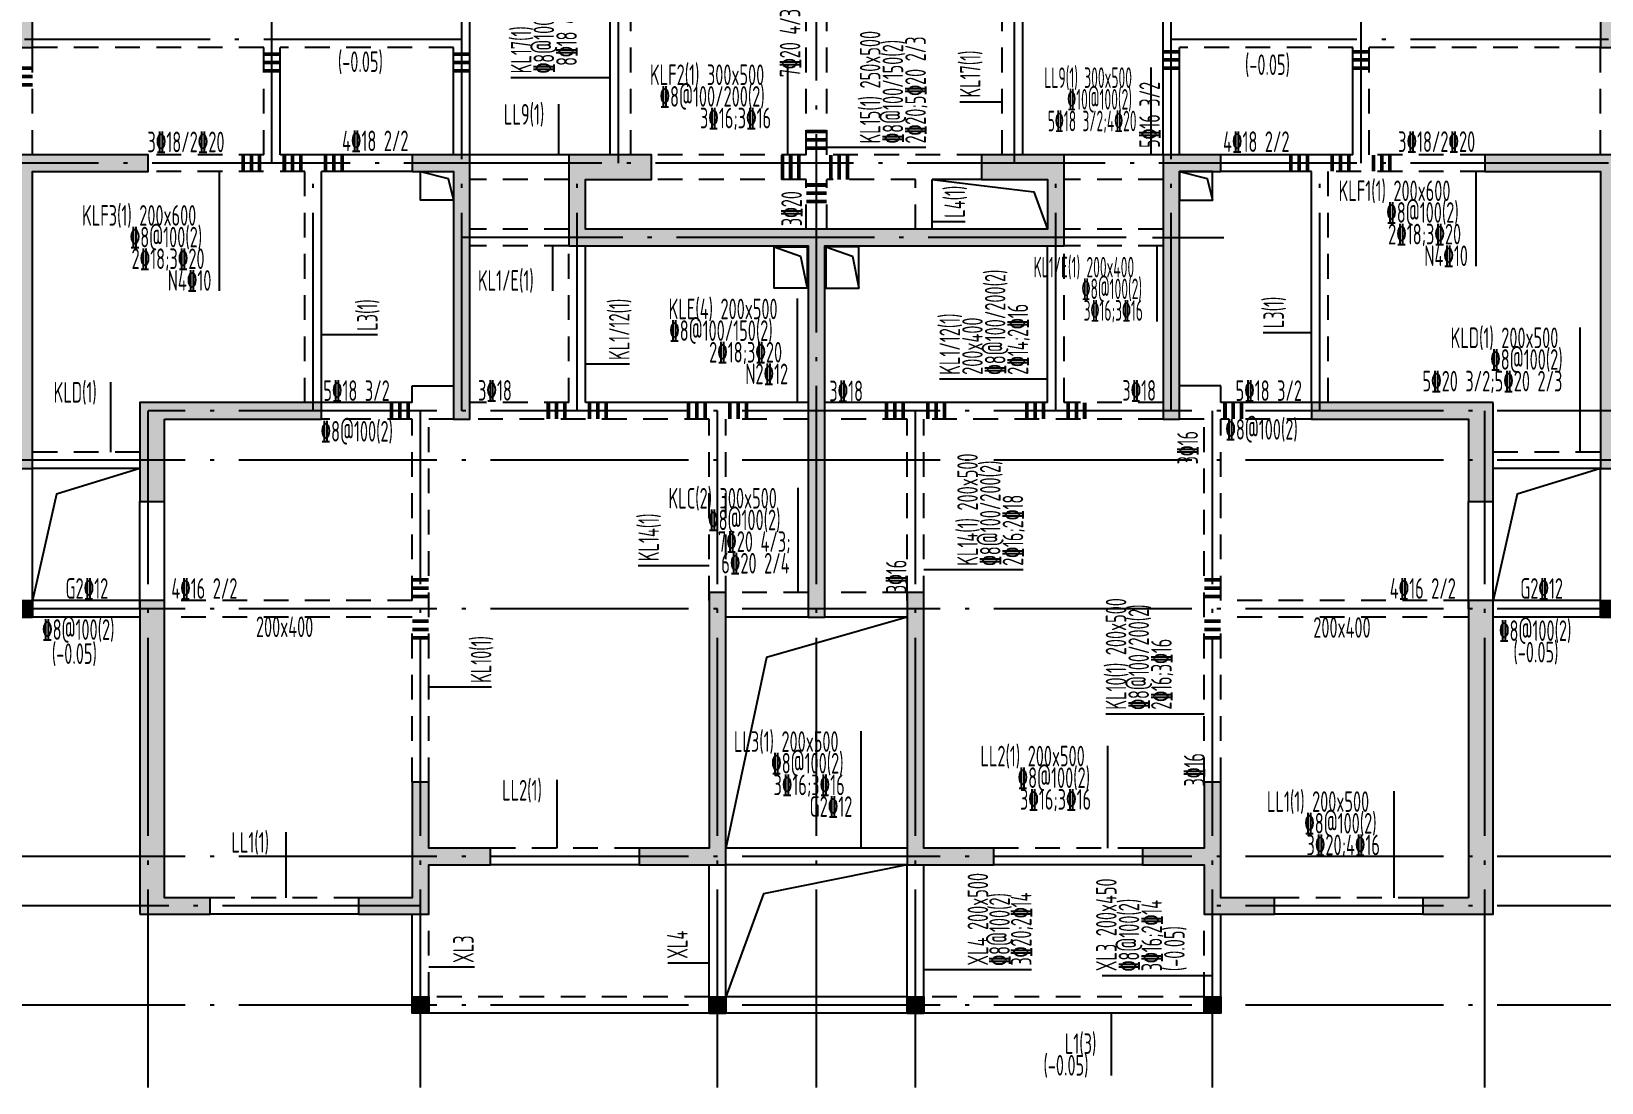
# Model space of a CAD drawing. Extents: x -144902 to 588294, y -160863 to 65494.
# Drawn here: x 333592 to 352622, y -67591 to -54855 of the extents above; entities that cross this region are included whole.
import ezdxf

# ---------------------------------------------------------------- set-up
doc = ezdxf.new("R2010")
doc.units = 0
doc.header["$LTSCALE"] = 100
doc.linetypes.add('3', pattern=[5, 3, -2])
doc.linetypes.add('ACAD_ISO04W100', pattern=[30.5, 24, -3, 0.5, -3])
doc.layers.get('0').update_dxf_attribs({"linetype": 'CONTINUOUS'})
for name, color, linetype in [('AXIS', 3, 'CONTINUOUS'), ('DOTE', 253, 'ACAD_ISO04W100'), ('GZ', 7, 'CONTINUOUS'), ('HATCH', 254, 'CONTINUOUS'), ('HIDE_BEAMDIMLOCAL', 7, 'CONTINUOUS'), ('HIDE_BEAMDIMMASS', 2, 'CONTINUOUS'), ('P排气道', 232, 'CONTINUOUS'), ('S_BEAMDIMLOCAL', 7, 'CONTINUOUS'), ('S_BEAMDIMMASS', 2, 'CONTINUOUS'), ('梁', 4, 'CONTINUOUS'), ('梁虚线', 134, '3'), ('次梁箍筋', 1, 'CONTINUOUS'), ('砼墙', 3, 'CONTINUOUS'), ('门', 174, 'CONTINUOUS'), ('门虚线', 174, '3'), ('零厚板', 7, 'CONTINUOUS')]:
    doc.layers.add(name, color=color, linetype=linetype)
doc.styles.get("Standard").update_dxf_attribs({"font": 'tssdeng.shx', "width": 0.7, "bigfont": 'tssdchn.shx'})

# ---------------------------------------------------------------- blocks, each defined once
blk = doc.blocks.new('2012120710010639')
at = {"layer": 'P排气道', "linetype": 'ByBlock', "elevation": 0}
for points in [[(9485, 1065), (9085, 1065), (9085, 1415), (9485, 1415)], [(18285, 1065), (18685, 1065), (18685, 1415), (18285, 1415)], [(13770, 500), (13770, 0), (13370, 0), (13370, 500)], [(14000, 500), (14000, 0), (14400, 0), (14400, 500)]]:
    blk.add_lwpolyline(points, close=True, dxfattribs=at)
for points in [[(9485, 1415), (9151, 1329), (9085, 1065)], [(18685, 1415), (18351, 1329), (18285, 1065)], [(13770, 500), (13447, 389), (13370, 0)], [(14400, 500), (14077, 389), (14000, 0)]]:
    blk.add_lwpolyline(points, dxfattribs=at)
blk = doc.blocks.new('2012122714531000')
at = {"layer": 'HATCH'}
blk.add_hatch(color=256, dxfattribs=at).paths.add_polyline_path([(0, 200), (200, 200), (200, 0), (0, 0)])
at = {"layer": 'GZ'}
blk.add_lwpolyline([(0, 200), (200, 200), (200, 0), (0, 0)], close=True, dxfattribs=at)
blk = doc.blocks.new('2012122621245179')
at = {"layer": 'HATCH'}
for points in [[(14111.4, 20075.2), (14111.4, 19875.2), (14611.4, 19875.2), (14611.4, 16275), (14861.4, 16275), (14861.4, 19225), (15361.4, 19225), (15361.4, 19475), (14861.4, 19475), (14861.4, 20075.2)], [(34661.4, 20075), (33861.4, 20075), (33861.4, 19475), (33361.4, 19475), (33361.4, 19225), (33861.4, 19225), (33861.4, 16275), (34111.4, 16275), (34111.4, 19875), (34661.4, 19875)], [(14861.4, 11175), (14861.4, 14775), (16261.4, 14775), (16261.4, 14975), (14611.4, 14975), (14611.4, 11375), (14261.4, 11375), (14261.4, 11175)], [(19961.4, 14775), (19961.4, 11775), (20161.4, 11775), (20161.4, 14975), (19461.2, 14975), (19461.2, 14775)], [(26361.4, 14975), (26361.4, 14675), (27161.4, 14675), (27161.4, 14075), (21561.4, 14075), (21561.4, 14675), (22361.4, 14675), (22361.4, 14975), (21361.4, 14975), (21361.4, 13875), (24261.4, 13875), (24261.4, 9375), (24461.4, 9375), (24461.4, 13875), (27361.4, 13875), (27361.4, 14975)], [(28761.4, 14775), (29261.5, 14775), (29261.5, 14975), (28561.4, 14975), (28561.4, 11775), (28761.4, 11775)], [(34111.4, 11375), (34111.4, 14975), (32461.4, 14975), (32461.4, 14775), (33861.4, 14775), (33861.4, 11175), (34461.4, 11175), (34461.4, 11375)], [(16461.4, 11775), (18361.2, 11775), (18361.2, 11975), (16161.4, 11975), (16161.4, 10775), (16461.4, 10775)], [(32561.4, 11975), (30361.4, 11975), (30361.4, 11775), (32261.4, 11775), (32261.4, 10775), (32561.4, 10775)], [(16161.4, 5775), (17011.4, 5775), (17011.4, 5975), (16461.4, 5975), (16461.4, 9575), (16161.4, 9575)], [(22211.4, 6575), (22211.4, 6375), (23261.4, 6375), (23261.4, 9675), (23061.4, 9675), (23061.4, 6575)], [(25461.4, 6375), (26511.4, 6375), (26511.4, 6575), (25661.4, 6575), (25661.4, 9675), (25461.4, 9675)], [(32261.4, 5975), (31711.4, 5975), (31711.4, 5775), (32561.4, 5775), (32561.4, 9575), (32261.4, 9575)], [(18811.4, 5775.4), (19661.4, 5775.4), (19661.4, 6375), (20411.4, 6375), (20411.4, 6575), (19661.4, 6575), (19661.4, 7375), (19461.4, 7375), (19461.4, 6575), (19461.4, 5975.4), (18811.4, 5975.4)], [(28311.4, 6575), (28311.4, 6375), (29061.4, 6375), (29061.4, 5775.4), (29911.4, 5775.4), (29911.4, 5975.4), (29261.4, 5975.4), (29261.4, 6575), (29261.4, 7375), (29061.4, 7375), (29061.4, 6575)]]:
    blk.add_hatch(color=256, dxfattribs=at).paths.add_polyline_path(points)
at = {"layer": 'AXIS'}
blk.add_line((28434.3, 13975, 0), (29299.5, 13975, 0), dxfattribs=at)
at = {"layer": 'DOTE'}
for p, q in [((17761.4, 14875, 0), (17761.4, 23075, 0)), ((20061.4, 11875, 0), (20061.4, 23075, 0)), ((21961.4, 14875, 0), (21961.4, 23075, 0)), ((26761.4, 14875, 0), (26761.4, 23075, 0)), ((28661.4, 11875, 0), (28661.4, 23075, 0)), ((30961.4, 14875, 0), (30961.4, 23075, 0)), ((24361.4, 3675, 0), (24361.4, 19375, 0)), ((20061.4, 16375, 0), (14761.4, 16375, 0)), ((33961.4, 16375, 0), (28661.4, 16375, 0)), ((33961.4, 14875, 0), (3461.4, 14875, 0)), ((18261.2, 11875), (18261.2, 14875)), ((21461.4, 11875, 0), (21461.4, 14875, 0)), ((27261.4, 11875, 0), (27261.4, 14875, 0)), ((30461.4, 11875), (30461.4, 14875)), ((28114.7, 13975, 0), (20061.4, 13975, 0)), ((44161.4, 11875, 0), (16261.4, 11875, 0)), ((16261.4, 3675, 0), (16261.4, 11875, 0)), ((19561.4, 3675, 0), (19561.4, 11875, 0)), ((23161.4, 3675, 0), (23161.4, 11875, 0)), ((25561.4, 3675, 0), (25561.4, 11875, 0)), ((29161.4, 3675, 0), (29161.4, 11875, 0)), ((32461.4, 3675, 0), (32461.4, 11875, 0)), ((44161.4, 11275, 0), (3061.4, 11275, 0)), ((44161.4, 9475, 0), (3061.4, 9475, 0)), ((44161.4, 6475, 0), (3061.4, 6475, 0)), ((19561.4, 5875, 0), (3061.4, 5875, 0)), ((44161.4, 5875, 0), (29161.4, 5875, 0)), ((44161.4, 4675, 0), (3061.4, 4675, 0))]:
    blk.add_line(p, q, dxfattribs=at)
at = {"layer": '梁'}
for p, q in [((20161.4, 16395), (20161.4, 19075)), ((28561.4, 16375), (28561.4, 19075)), ((21861.4, 14975), (21861.4, 16875)), ((26861.4, 14975), (26861.4, 16875)), ((20161.4, 14975), (20161.4, 16395)), ((28561.4, 14975), (28561.4, 16375)), ((17861.4, 14975), (17861.4, 16275)), ((19961.4, 14975), (19961.4, 16275)), ((28761.4, 14975), (28761.4, 16275)), ((30861.4, 14975), (30861.4, 16275)), ((18261.2, 14975), (17861.4, 14975)), ((19461.2, 14975), (18261.2, 14975)), ((21361.4, 14975), (20161.4, 14975)), ((28561.4, 14975), (27361.4, 14975)), ((30461.4, 14975), (29261.5, 14975)), ((30861.4, 14975), (30461.4, 14975)), ((18361.2, 11975), (18361.2, 14775)), ((19461.2, 14775), (18361.2, 14775)), ((26361.4, 14675), (25761.4, 14675)), ((25761.4, 14075, 0), (25761.4, 14675, 0)), ((30361.4, 14775), (29261.5, 14775)), ((30361.4, 11975), (30361.4, 14775)), ((21561.4, 11975), (21561.4, 13875)), ((27161.4, 11975), (27161.4, 13875)), ((19461.4, 11975), (19461.4, 12175)), ((19461.4, 12175), (19961.4, 12175)), ((29261.4, 12175), (28761.4, 12175)), ((29261.4, 11975), (29261.4, 12175)), ((19461.4, 11975), (18361.2, 11975)), ((24261.4, 11975), (21561.4, 11975)), ((27161.4, 11975), (24461.4, 11975)), ((30361.4, 11975), (29261.4, 11975)), ((14861.4, 9375), (14861.4, 11175)), ((16161.4, 11175), (14861.4, 11175)), ((33861.4, 11175), (32561.4, 11175)), ((33861.4, 9375), (33861.4, 11175)), ((14661.4, 9375), (14861.4, 9375)), ((24261.4, 9375), (23261.4, 9375)), ((25461.4, 9375), (24461.4, 9375)), ((33861.4, 9375), (34061.4, 9375)), ((25461.4, 6575), (23261.4, 6575)), ((22211.4, 6375), (20411.4, 6375)), ((23061.4, 4575), (23061.4, 6375)), ((23261.4, 4575), (23261.4, 6375)), ((25461.4, 6375), (23261.4, 6375)), ((25461.4, 4575), (25461.4, 6375)), ((25661.4, 4575), (25661.4, 6375)), ((28311.4, 6375), (26511.4, 6375)), ((18811.4, 5775.4), (17011.4, 5775)), ((31711.4, 5775), (29911.4, 5775.4)), ((23061.4, 4575), (23261.4, 4575)), ((25461.4, 4575), (25661.4, 4575))]:
    blk.add_line(p, q, dxfattribs=at)
at = {"layer": '梁', "color": 210}
for p, q in [((16161.4, 9575), (14861.4, 9575)), ((33861.4, 9575), (32561.4, 9575)), ((16161.4, 9375), (14861.4, 9375)), ((33861.4, 9375), (32561.4, 9375)), ((19461.4, 4575), (19461.4, 5775.4)), ((29261.4, 4575), (29261.4, 5775.4)), ((25461.4, 4775), (23261.4, 4775)), ((23061.4, 4575), (19461.4, 4575)), ((29261.4, 4575), (23261.4, 4575))]:
    blk.add_line(p, q, dxfattribs=at)
at = {"layer": '梁虚线'}
for p, q in [((22111.4, 14975), (22111.4, 16875)), ((24236.4, 14975), (24236.4, 16875)), ((24486.4, 14975), (24486.4, 16875)), ((26611.4, 14975), (26611.4, 16875)), ((17661.4, 16275), (14861.4, 16275)), ((14861.4, 14975), (14861.4, 16275)), ((17661.4, 14975), (17661.4, 16275)), ((19961.4, 16275), (17861.4, 16275)), ((30861.4, 16275), (28761.4, 16275)), ((33861.4, 16275), (31061.4, 16275)), ((31061.4, 14975), (31061.4, 16275)), ((33861.4, 14975), (33861.4, 16275)), ((17661.4, 14975), (16261.4, 14975)), ((24236.4, 14975), (22361.4, 14975)), ((26361.4, 14975), (24486.4, 14975)), ((32461.4, 14975), (31061.4, 14975)), ((18161.2, 14775), (16261.4, 14775)), ((18161.2, 11975), (18161.2, 14775)), ((21361.4, 14675), (20161.4, 14675)), ((24236.4, 14675), (22361.4, 14675)), ((24236.4, 14075), (24236.4, 14675)), ((24486.4, 14075), (24486.4, 14675)), ((25561.4, 14675), (24486.4, 14675)), ((25561.4, 14075, 0), (25561.4, 14675, 0)), ((28561.4, 14675), (27361.4, 14675)), ((30561.4, 11975), (30561.4, 14775)), ((32461.4, 14775), (30561.4, 14775)), ((21361.4, 14075), (20161.4, 14075)), ((28561.4, 14075), (27361.4, 14075)), ((21361.4, 13875), (20161.4, 13875)), ((21361.4, 11975), (21361.4, 13875)), ((27361.4, 11975), (27361.4, 13875)), ((28561.4, 13875), (27361.4, 13875)), ((21361.4, 11975), (20161.4, 11975)), ((28561.4, 11975), (27361.4, 11975)), ((19461.4, 11775), (18361.2, 11775)), ((19461.4, 9575), (19461.4, 11775)), ((19961.4, 11775), (19661.4, 11775)), ((19661.4, 7375), (19661.4, 11775)), ((23061.4, 11775), (20161.4, 11775)), ((23061.4, 9575), (23061.4, 11775)), ((24261.4, 11775), (23261.4, 11775)), ((23261.4, 9575), (23261.4, 11775)), ((25461.4, 11775), (24461.4, 11775)), ((25461.4, 9575), (25461.4, 11775)), ((28561.4, 11775), (25661.4, 11775)), ((25661.4, 9575), (25661.4, 11775)), ((29061.4, 11775), (28761.4, 11775)), ((29061.4, 7375), (29061.4, 11775)), ((30361.4, 11775), (29261.4, 11775)), ((29261.4, 9575), (29261.4, 11775)), ((16161.4, 11375), (14861.4, 11375)), ((33861.4, 11375), (32561.4, 11375)), ((19461.4, 9575), (16461.4, 9575)), ((24261.4, 9675), (23261.4, 9675)), ((25461.4, 9675), (24461.4, 9675)), ((32261.4, 9575), (29261.4, 9575)), ((19461.4, 9375), (16461.4, 9375)), ((19461.4, 7375), (19461.4, 9375)), ((32261.4, 9375), (29261.4, 9375)), ((29261.4, 7375), (29261.4, 9375)), ((22211.4, 6575), (20411.4, 6575)), ((28311.4, 6575), (26511.4, 6575)), ((18811.4, 5975.4), (17011.4, 5975)), ((31711.4, 5975), (29911.4, 5975.4))]:
    blk.add_line(p, q, dxfattribs=at)
at = {"layer": '梁虚线', "color": 210}
for p, q in [((19661.4, 4775), (19661.4, 5775.4)), ((29061.4, 4775), (29061.4, 5775.4)), ((23061.4, 4775), (19661.4, 4775)), ((29061.4, 4775), (25661.4, 4775))]:
    blk.add_line(p, q, dxfattribs=at)
at = {"layer": '砼墙'}
for points in [[(14111.4, 20075.2), (14111.4, 19875.2), (14611.4, 19875.2), (14611.4, 16275), (14861.4, 16275), (14861.4, 19225), (15361.4, 19225), (15361.4, 19475), (14861.4, 19475), (14861.4, 20075.2)], [(34661.4, 20075), (33861.4, 20075), (33861.4, 19475), (33361.4, 19475), (33361.4, 19225), (33861.4, 19225), (33861.4, 16275), (34111.4, 16275), (34111.4, 19875), (34661.4, 19875)], [(14861.4, 11175), (14861.4, 14775), (16261.4, 14775), (16261.4, 14975), (14611.4, 14975), (14611.4, 11375), (14261.4, 11375), (14261.4, 11175)], [(19961.4, 14775), (19961.4, 11775), (20161.4, 11775), (20161.4, 14975), (19461.2, 14975), (19461.2, 14775)], [(26361.4, 14975), (26361.4, 14675), (27161.4, 14675), (27161.4, 14075), (21561.4, 14075), (21561.4, 14675), (22361.4, 14675), (22361.4, 14975), (21361.4, 14975), (21361.4, 13875), (24261.4, 13875), (24261.4, 9375), (24461.4, 9375), (24461.4, 13875), (27361.4, 13875), (27361.4, 14975)], [(28761.4, 14775), (29261.5, 14775), (29261.5, 14975), (28561.4, 14975), (28561.4, 11775), (28761.4, 11775)], [(34111.4, 11375), (34111.4, 14975), (32461.4, 14975), (32461.4, 14775), (33861.4, 14775), (33861.4, 11175), (34461.4, 11175), (34461.4, 11375)], [(16461.4, 11775), (18361.2, 11775), (18361.2, 11975), (16161.4, 11975), (16161.4, 10775), (16461.4, 10775)], [(32561.4, 11975), (30361.4, 11975), (30361.4, 11775), (32261.4, 11775), (32261.4, 10775), (32561.4, 10775)], [(16161.4, 5775), (17011.4, 5775), (17011.4, 5975), (16461.4, 5975), (16461.4, 9575), (16161.4, 9575)], [(22211.4, 6575), (22211.4, 6375), (23261.4, 6375), (23261.4, 9675), (23061.4, 9675), (23061.4, 6575)], [(25461.4, 6375), (26511.4, 6375), (26511.4, 6575), (25661.4, 6575), (25661.4, 9675), (25461.4, 9675)], [(32261.4, 5975), (31711.4, 5975), (31711.4, 5775), (32561.4, 5775), (32561.4, 9575), (32261.4, 9575)], [(18811.4, 5775.4), (19661.4, 5775.4), (19661.4, 6375), (20411.4, 6375), (20411.4, 6575), (19661.4, 6575), (19661.4, 7375), (19461.4, 7375), (19461.4, 6575), (19461.4, 5975.4), (18811.4, 5975.4)], [(28311.4, 6575), (28311.4, 6375), (29061.4, 6375), (29061.4, 5775.4), (29911.4, 5775.4), (29911.4, 5975.4), (29261.4, 5975.4), (29261.4, 6575), (29261.4, 7375), (29061.4, 7375), (29061.4, 6575)]]:
    blk.add_lwpolyline(points, close=True, dxfattribs=at)
at = {"layer": '门'}
for p, q in [((16161.4, 9475), (16161.4, 10775)), ((16461.4, 9475), (16461.4, 10775)), ((32261.4, 9475), (32261.4, 10775)), ((32561.4, 9475), (32561.4, 10775))]:
    blk.add_line(p, q, dxfattribs=at)
at = {"layer": '门虚线'}
for p, q in [((16161.4, 9475), (16161.4, 10775)), ((16461.4, 9475), (16461.4, 10775)), ((32261.4, 9475), (32261.4, 10775)), ((32561.4, 9475), (32561.4, 10775))]:
    blk.add_line(p, q, dxfattribs=at)
at = {"layer": '零厚板'}
for points in [[(25761.4, 14675), (26997.2, 14525.5), (27161.4, 14075)], [(16161.4, 11175), (15151.5, 10865.3), (14861.4, 9575)], [(33861.4, 11175), (32851.5, 10865.3), (32561.4, 9575)], [(25461.4, 9375), (23755.8, 8885.5), (23261.4, 6575)], [(25461.4, 6375), (23718.3, 6020.1), (23261.4, 4775)]]:
    blk.add_lwpolyline(points, dxfattribs=at)
at = {"xscale": -1}
blk.add_blockref('2012120710010639', (38246.4, 13360, 0), dxfattribs=at)
at = {"layer": 'HATCH'}
for p in [(14661.4, 9375), (33861.4, 9375), (19461.4, 4575), (23061.4, 4575), (25461.4, 4575), (29061.4, 4575)]:
    blk.add_blockref('2012122714531000', p, dxfattribs=at)

msp = doc.modelspace()

# ---------------------------------------------------------------- linework, layer by layer
at = {"layer": 'HIDE_BEAMDIMMASS'}
for p, q in [((339403.038, -55413.859), (340607.374, -55413.859)), ((344844.612, -55707.706), (345357.374, -55707.706)), ((344432.782, -56262.887), (343232.374, -56262.887)), ((344908.044, -57163.245), (344507.374, -57163.245)), ((337787.803, -58532.964), (337107.225, -58532.964)), ((348522.674, -58501.277), (349107.374, -58501.277)), ((340841.021, -58887.234), (340307.374, -58887.234)), ((344597.848, -59066.098), (345907.374, -59066.098)), ((340947.8, -61324.826), (341807.374, -61324.826)), ((345613.076, -61379.929), (344407.374, -61379.929)), ((339167.569, -62799.72), (338407.374, -62799.72)), ((346612.704, -63123.028), (347807.374, -63123.028)), ((338962.703, -66191.69), (338407.374, -66191.69)), ((341306.051, -66140.984), (341807.374, -66140.984)), ((345712.969, -66223.479), (344407.374, -66223.479)), ((346570.781, -66292.016), (347907.374, -66292.016))]:
    msp.add_line(p, q, dxfattribs=at)
at = {"layer": 'S_BEAMDIMMASS'}
for p, q in [((342754.448, -55255.318), (342754.442, -56351.417)), ((347158.771, -55290.533), (347158.771, -56351.419)), ((339980.058, -55734.863), (339980.058, -56351.419)), ((335871.666, -57997.312), (335871.678, -56551.403)), ((351100.658, -57698.722), (351100.658, -56551.408)), ((339913.399, -57997.79), (339913.399, -57451.419)), ((347236.424, -58371.511), (347236.424, -57451.419)), ((342871.439, -58092.674), (342871.439, -59351.419)), ((352360.455, -58442.474), (352360.445, -59951.416)), ((334551.673, -59103.005), (334551.667, -59951.411)), ((342880.933, -60386.189), (342880.933, -61651.419)), ((343645.79, -63334.358), (343645.79, -64751.419)), ((346632.846, -63510.013), (346632.854, -64751.419)), ((339958.484, -63923.531), (339958.489, -64751.413)), ((350105.929, -64061.775), (350105.617, -65351.333)), ((336677.505, -64555.712), (336677.698, -65351.196)), ((346680.839, -67506.406), (346680.839, -66751.407))]:
    msp.add_line(p, q, dxfattribs=at)
at = {"layer": '次梁箍筋', "const_width": 44.9}
for points in [[(336607.374, -55131.409), (336407.374, -55131.409)], [(338907.374, -55131.419), (338707.374, -55131.419)], [(347507.374, -55101.419), (347307.374, -55101.419)], [(347507.374, -55201.419), (347307.374, -55201.419)], [(349807.374, -55101.419), (349607.374, -55101.419)], [(349807.374, -55201.419), (349607.374, -55201.419)], [(333607.374, -55301.409), (333357.374, -55301.409)], [(336607.374, -55231.409), (336407.374, -55231.409)], [(336607.374, -55331.409), (336407.374, -55331.409)], [(338907.374, -55231.419), (338707.374, -55231.419)], [(338907.374, -55331.419), (338707.374, -55331.419)], [(347507.374, -55301.419), (347307.374, -55301.419)], [(349807.374, -55301.419), (349607.374, -55301.419)], [(333607.374, -55401.409), (333357.374, -55401.409)], [(333607.374, -55501.409), (333357.374, -55501.409)], [(343232.374, -56069.615), (342982.374, -56069.615)], [(343232.374, -56169.615), (342982.374, -56169.615)], [(343232.374, -56269.615), (342982.374, -56269.615)], [(336158.226, -56351.408), (336158.226, -56551.408)], [(336258.226, -56351.408), (336258.226, -56551.408)], [(336358.224, -56351.408), (336358.224, -56551.408)], [(336657.225, -56351.405), (336657.225, -56551.405)], [(336658.224, -56351.408), (336658.224, -56551.408)], [(336757.225, -56351.406), (336757.225, -56551.406)], [(336758.224, -56351.408), (336758.224, -56551.408)], [(336857.225, -56351.407), (336857.225, -56551.407)], [(336858.224, -56351.408), (336858.224, -56551.408)], [(337157.225, -56351.41), (337157.225, -56551.41)], [(337257.225, -56351.411), (337257.225, -56551.411)], [(337357.225, -56351.412), (337357.225, -56551.412)], [(342694.364, -56351.415), (342694.364, -56651.415)], [(342794.364, -56351.414), (342794.364, -56651.417)], [(342894.364, -56351.414), (342894.364, -56651.417)], [(343282.374, -56351.418), (343282.374, -56651.418)], [(343382.374, -56351.417), (343382.374, -56651.42)], [(343482.374, -56351.417), (343482.374, -56651.42)], [(348857.374, -56351.408), (348857.374, -56551.408)], [(348957.374, -56351.408), (348957.374, -56551.408)], [(349057.374, -56351.408), (349057.374, -56551.408)], [(349357.374, -56351.408), (349357.374, -56551.408)], [(349357.374, -56351.408), (349357.374, -56551.408)], [(349457.374, -56351.408), (349457.374, -56551.408)], [(349457.374, -56351.408), (349457.374, -56551.408)], [(349557.374, -56351.408), (349557.374, -56551.408)], [(349557.374, -56351.408), (349557.374, -56551.408)], [(349857.374, -56351.408), (349857.374, -56551.408)], [(349957.374, -56351.408), (349957.374, -56551.408)], [(350057.374, -56351.408), (350057.374, -56551.408)], [(343232.374, -56716.18), (342982.374, -56716.18)], [(343232.374, -56816.18), (342982.374, -56816.18)], [(343232.374, -56916.18), (342982.374, -56916.18)], [(337958.221, -59351.419), (337958.221, -59551.419)], [(338058.221, -59351.419), (338058.221, -59551.419)], [(338158.221, -59351.419), (338158.221, -59551.419)], [(339857.374, -59351.419), (339857.374, -59551.419)], [(339957.374, -59351.419), (339957.374, -59551.419)], [(340057.374, -59351.419), (340057.374, -59551.419)], [(340357.374, -59351.419), (340357.374, -59551.419)], [(340457.374, -59351.419), (340457.374, -59551.419)], [(340557.374, -59351.419), (340557.374, -59551.419)], [(341557.374, -59351.419), (341557.374, -59551.419)], [(341657.374, -59351.419), (341657.374, -59551.419)], [(341757.374, -59351.419), (341757.374, -59551.419)], [(342057.374, -59351.419), (342057.374, -59551.419)], [(342157.374, -59351.419), (342157.374, -59551.419)], [(342257.374, -59351.419), (342257.374, -59551.419)], [(343957.374, -59351.419), (343957.374, -59551.419)], [(344057.374, -59351.419), (344057.374, -59551.419)], [(344157.374, -59351.419), (344157.374, -59551.419)], [(344457.374, -59351.419), (344457.374, -59551.419)], [(344557.374, -59351.419), (344557.374, -59551.419)], [(344657.374, -59351.419), (344657.374, -59551.419)], [(345657.374, -59351.419), (345657.374, -59551.419)], [(345757.374, -59351.419), (345757.374, -59551.419)], [(345857.374, -59351.419), (345857.374, -59551.419)], [(346157.374, -59351.419), (346157.374, -59551.419)], [(346257.374, -59351.419), (346257.374, -59551.419)], [(346357.374, -59351.419), (346357.374, -59551.419)], [(348058.221, -59351.419), (348058.221, -59551.419)], [(348158.221, -59351.419), (348158.221, -59551.419)], [(348258.221, -59351.419), (348258.221, -59551.419)], [(338407.374, -61501.419), (338207.374, -61501.419)], [(338407.374, -61601.419), (338207.374, -61601.419)], [(348007.374, -61501.419), (347807.374, -61501.419)], [(348007.374, -61601.419), (347807.374, -61601.419)], [(338407.374, -61701.419), (338207.374, -61701.419)], [(348007.374, -61701.419), (347807.374, -61701.419)], [(338407.374, -62001.419), (338207.374, -62001.419)], [(348007.374, -62001.419), (347807.374, -62001.419)], [(338407.374, -62101.419), (338207.374, -62101.419)], [(338407.374, -62201.419), (338207.374, -62201.419)], [(348007.374, -62101.419), (347807.374, -62101.419)], [(348007.374, -62201.419), (347807.374, -62201.419)]]:
    msp.add_lwpolyline(points, dxfattribs=at)

# ---------------------------------------------------------------- block references
at = {"layer": 'AXIS'}
msp.add_blockref('2012122621245179', (318746.016, -71326.419), dxfattribs=at)

# ---------------------------------------------------------------- texts
at = {"layer": 'HIDE_BEAMDIMLOCAL', "width": 0.6}
for s, p in [('7%%13220 4/3', (342912.377, -55410.069)), ('5%%13216 3/2', (347269.127, -56266.882)), ('3%%13220', (342930.759, -57214.971)), ('3%%13216', (347730.115, -60101.203)), ('3%%13216', (344199.17, -61661.116)), ('3%%13216', (347810.605, -64003.381))]:
    msp.add_text(s, height=250, rotation=90, dxfattribs=at).set_placement(p)
at = {"layer": 'HIDE_BEAMDIMMASS', "width": 0.6}
for s, p in [(' 8%%13218 4/2/2;6%%13218 2/4', (340203.038, -55363.858)), ('KL17(1) 250x500', (339653.038, -55363.858)), ('%%1328@100(2)', (339928.038, -55363.858)), ('KL15(1) 250x500', (343882.782, -56212.887)), ('%%1328@100/150(2)', (344157.782, -56212.887)), ('2%%13220;5%%13220 2/3', (344432.782, -56212.887)), ('KL17(1) ', (345094.612, -55657.706)), ('L4(1) ', (344908.044, -57113.244)), ('%%1328@100/200(2)', (345397.848, -59016.097)), ('L3(1) ', (337787.803, -58482.964)), ('KL1/12(1) ', (340841.021, -58837.233)), ('2%%13214;2%%13216', (345672.848, -59016.097)), ('L3(1) ', (348772.674, -58451.277)), ('KL1/12(1) ', (344847.848, -59016.097)), ('200x400', (345122.848, -59016.097)), ('KL14(1) 200x500', (345063.076, -61329.929)), ('%%1328@100/200(2)', (345338.076, -61329.929)), ('2%%13216;2%%13218', (345613.076, -61329.929)), ('KL14(1) ', (341197.8, -61274.826)), ('KL10(1) 200x500', (346862.704, -63073.027)), ('%%1328@100/200(2)', (347137.704, -63073.027)), ('KL10(1) ', (339167.569, -62749.719)), ('2%%13216;3%%13216', (347412.704, -63073.027)), ('XL4 200x500', (345188.075, -66173.479)), ('XL3 200x450', (346744.86, -66242.016)), ('%%1328@100(2)', (345450.575, -66173.479)), ('3%%13220;2%%13214', (345713.075, -66173.479)), ('%%1328@100(2)', (347019.86, -66242.016)), ('3%%13216;2%%13214', (347294.86, -66242.016)), ('XL3 ', (338953.088, -66141.689)), ('XL4 ', (341546.436, -66090.984)), ('(-0.05)', (347569.86, -66242.016))]:
    msp.add_text(s, height=250, rotation=90, dxfattribs=at).set_placement(p)
at = {"layer": 'S_BEAMDIMLOCAL', "width": 0.6}
for s, p in [('(-0.05)', (337306.217, -55347.619)), ('(-0.05)', (348299.346, -55383.683)), ('3%%13218/2%%13220', (334998.631, -56319.283)), ('4%%13218 2/2', (337356.817, -56306.16)), ('4%%13218 2/2', (348034.624, -56316.072)), ('3%%13218/2%%13220', (350156.835, -56316.072)), ('5%%13218 3/2', (337130.396, -59332.767, 0)), ('3%%13218', (339005.648, -59329.892)), ('3%%13218', (343262.676, -59336.442)), ('3%%13218', (346813.429, -59329.892)), ('5%%13218 3/2', (348186.293, -59332.767, 0)), ('%%1328@100(2)', (337095.958, -59825.168)), ('%%1328@100(2)', (348061.65, -59801.398)), ('200x400', (336313.906, -62193.883)), ('200x400', (349128.463, -62202.214))]:
    msp.add_text(s, height=250, dxfattribs=at).set_placement(p)
for s, rotation, p in [('G2%%13212', 0.0000133, (334006.249, -61729.38)), ('4%%13216 2/2', 0.0000133, (335287.965, -61729.38)), ('4%%13216 2/2', 359.9999867, (350055.039, -61729.379)), ('G2%%13212', 359.9999867, (351637.345, -61729.379)), ('%%1328@100(2)', 359.9999867, (333720.903, -62227.174)), ('%%1328@100(2)', 359.9999867, (351378.147, -62240.504)), ('(-0.05)', 359.9999867, (351553.375, -62501.115)), ('(-0.05)', 0.0000133, (333839.419, -62519.393))]:
    msp.add_text(s, height=250, rotation=rotation, dxfattribs=at).set_placement(p)
at = {"layer": 'S_BEAMDIMMASS', "width": 0.6}
for s, rotation, p in [('KLF2(1) 300x500', 359.9997026, (341088.471, -55505.309)), ('%%1328@100/200(2)', 359.9996985, (341204.444, -55767.81)), ('3%%13216;3%%13216 ', 359.9997083, (341694.828, -56030.312)), ('KLF3(1) 200x600', 359.9995157, (334205.697, -57209.798)), ('%%1328@100(2)', 359.9995119, (334783.209, -57472.303)), ('2%%13218;3%%13220 ', 359.9995168, (334806.284, -57734.803)), ('N4%%13210', 359.9995483, (335244.743, -57997.307)), ('KLD(1) 200x500', 359.9995964, (350792.554, -58692.463)), ('%%1328@100(2)', 359.9995945, (351271.989, -58954.967)), ('5%%13220 3/2;5%%13220 2/3', 359.9995925, (350451.576, -59217.461)), ('KLD(1) ', 359.9995964, (333861.286, -59353)), ('LL2(1) 200x500', 0.0003611, (345093.795, -63760.023)), ('%%1328@100(2)', 0.0003589, (345544.387, -64022.52)), ('LL2(1) ', 0.0003611, (339296.946, -64173.535)), ('3%%13216;3%%13216', 0.0003589, (345573.235, -64285.02)), ('LL1(1) 200x500', 359.9861341, (348566.816, -64311.402)), ('%%1328@100(2)', 359.9861324, (349017.343, -64574.011)), ('LL1(1) ', 0.0138404, (336016.027, -64805.872)), ('3%%13220;4%%13216', 359.9861467, (349046.126, -64836.519)), ('L1(3) ', 359.9999803, (346117.377, -67243.906)), ('(-0.05)', 359.9999713, (345857.762, -67506.406))]:
    msp.add_text(s, height=250, rotation=rotation, dxfattribs=at).set_placement(p)
at = {"layer": 'S_BEAMDIMMASS'}
for s, width, p in [('LL9(1) 300x500', 0.5, (345867.893, -55540.533)), ('%%13210@100(2)', 0.5, (346147.231, -55803.033)), ('LL9(1) ', 0.6, (339318.519, -55984.863)), ('5%%13218 3/2;4%%13220 ', 0.5, (345911.162, -56065.533)), ('KLF1(1) 200x600', 0.6, (349434.683, -56911.222)), ('%%1328@100(2)', 0.6, (350012.197, -57173.722)), ('2%%13218;3%%13220 ', 0.6, (350035.273, -57436.222)), ('N4%%13210', 0.6, (350473.735, -57698.722)), ('KL1/E(1) 200x400', 0.5, (345738.816, -57836.456)), ('KL1/E(1) ', 0.6, (339003.784, -57997.79)), ('%%1328@100(2)', 0.5, (346321.039, -58098.956)), ('KLE(4) 200x500', 0.6, (341315.079, -58342.674)), ('3%%13216;3%%13216', 0.5, (346345.078, -58361.456)), ('%%1328@100/150(2)', 0.6, (341321.439, -58605.174)), ('2%%13218;3%%13220', 0.6, (341806.054, -58867.674)), ('N2%%13212', 0.6, (342244.515, -59130.174)), ('KLC(2) 300x500', 0.6, (341313.033, -60636.189)), ('%%1328@100(2)', 0.6, (341792.47, -60898.689)), ('7%%13220 4/3;', 0.6, (341913.033, -61161.189)), ('6%%13220 2/4', 0.6, (341953.418, -61423.689)), ('LL3(1) 200x500', 0.6, (342106.737, -63584.358)), ('%%1328@100(2)', 0.6, (342557.328, -63846.858)), ('3%%13216;3%%13216', 0.6, (342586.174, -64109.358)), ('G2%%13212', 0.6, (343024.636, -64371.858))]:
    msp.add_text(s, height=250, dxfattribs=dict(at, width=width)).set_placement(p)

doc.saveas('drawing.dxf')
